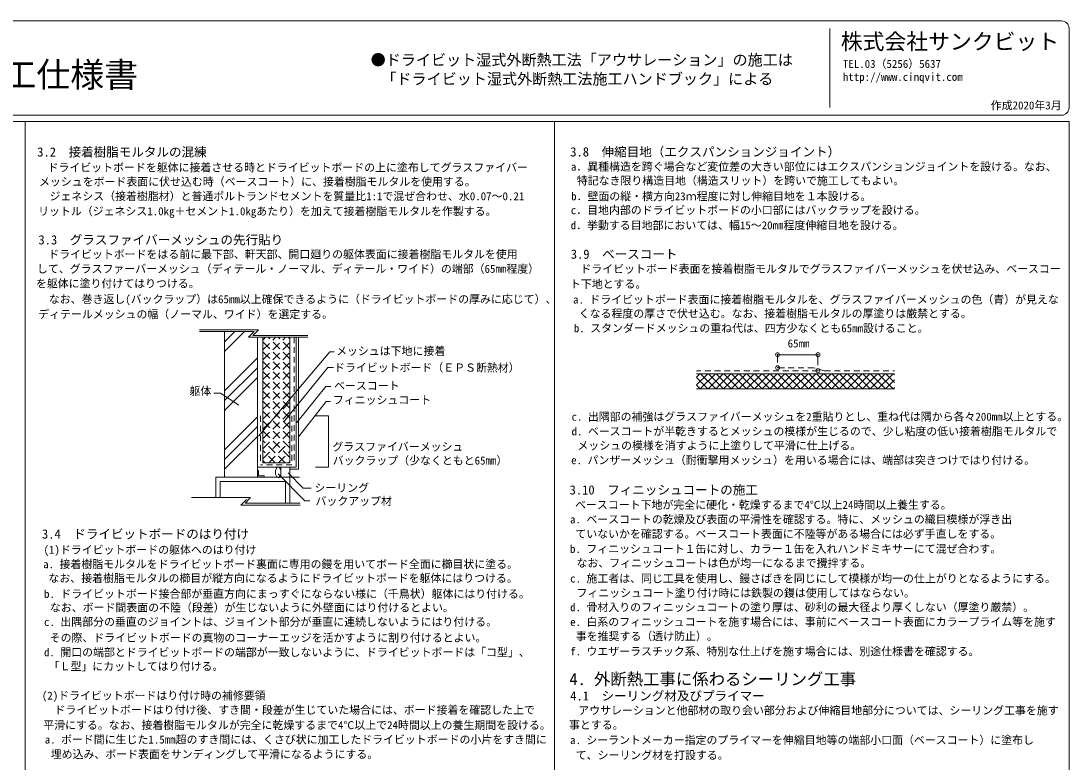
# Model space of a CAD drawing. Units: millimetres on the paper. Extents: x -160 to 123, y -85 to 110.
# Drawn here: x -11.8 to 122.6, y 14.6 to 109.6 of the extents above; entities that cross this region are included whole.
import ezdxf
from ezdxf.enums import TextEntityAlignment as Align

# ---------------------------------------------------------------- set-up
doc = ezdxf.new("R2010")
doc.units = ezdxf.units.MM
doc.header["$PDMODE"] = 32
doc.header["$PDSIZE"] = 0.5
doc.linetypes.add('DASHED1', pattern=[1.8, 1.2, -0.6])
doc.linetypes.add('USER1', pattern=[1.25, 0.75, -0.5])
doc.layers.add('0-0_0', color=7, linetype='Continuous', lineweight=18)
doc.layers.add('0-1_Defpoints', color=7, linetype='Continuous')
doc.styles.add('ＭＳ ゴシック', font='')
doc.styles.get('ＭＳ ゴシック').set_extended_font_data('MS Gothic')

# ---------------------------------------------------------------- blocks, each defined once
blk = doc.blocks.new('_DotSmall')
at = {"layer": '0-0_0'}
blk.add_line((0.00125, 0), (-0.00125, 0), dxfattribs=at)
blk.add_circle((0, 0), 0.00125, dxfattribs=at)

msp = doc.modelspace()

# ---------------------------------------------------------------- linework, layer by layer
at = {"layer": '0-0_0', "color": 5}
for p, q in [((-88.084, 109.627), (121.609, 109.627)), ((122.576, 98.514), (122.576, 108.661)), ((121.609, 97.548), (-88.084, 97.548)), ((-147.031, 96.729), (122.576, 96.729)), ((122.576, -67.6), (122.576, 96.729)), ((22.506, 52.994), (22.67, 53.159))]:
    msp.add_line(p, q, dxfattribs=at)
at = {"layer": '0-0_0', "color": 4}
msp.add_line((91.923, 98.514), (91.923, 108.661), dxfattribs=at)
at = {"layer": '0-0_0'}
for p, q in [((-11.261, 96.729), (-11.261, -67.6)), ((56.624, 96.729), (56.624, -67.6)), ((19.225, 69.08), (19.225, 52.994)), ((19.225, 69.08), (22.67, 69.08)), ((22.67, 69.08), (22.67, 52.994)), ((85.21, 65.869), (85.21, 66.916)), ((85.21, 66.846), (90.39, 66.846)), ((90.39, 65.493), (90.39, 66.916)), ((100.219, 64.407), (74.828, 64.407)), ((74.828, 62.983), (76.252, 64.407)), ((74.828, 63.973), (75.262, 64.407)), ((74.828, 63.938), (76.292, 62.474)), ((75.309, 62.474), (77.242, 64.407)), ((75.349, 64.407), (77.282, 62.474)), ((76.299, 62.474), (78.232, 64.407)), ((76.339, 64.407), (78.272, 62.474)), ((77.289, 62.474), (79.222, 64.407)), ((77.329, 64.407), (79.261, 62.474)), ((78.279, 62.474), (80.211, 64.407)), ((78.319, 64.407), (80.251, 62.474)), ((79.269, 62.474), (81.201, 64.407)), ((79.309, 64.407), (81.241, 62.474)), ((80.259, 62.474), (82.191, 64.407)), ((80.299, 64.407), (82.231, 62.474)), ((81.249, 62.474), (83.181, 64.407)), ((81.289, 64.407), (83.221, 62.474)), ((82.239, 62.474), (84.171, 64.407)), ((82.279, 64.407), (84.211, 62.474)), ((83.229, 62.474), (85.161, 64.407)), ((83.269, 64.407), (85.201, 62.474)), ((84.218, 62.474), (86.151, 64.407)), ((84.258, 64.407), (86.191, 62.474)), ((85.208, 62.474), (87.141, 64.407)), ((85.248, 64.407), (87.181, 62.474)), ((86.198, 62.474), (88.131, 64.407)), ((86.238, 64.407), (88.171, 62.474)), ((87.188, 62.474), (89.121, 64.407)), ((87.228, 64.407), (89.161, 62.474)), ((88.178, 62.474), (90.111, 64.407)), ((88.218, 64.407), (90.151, 62.474)), ((89.168, 62.474), (91.101, 64.407)), ((89.208, 64.407), (91.141, 62.474)), ((90.158, 62.474), (92.091, 64.407)), ((90.198, 64.407), (92.131, 62.474)), ((91.148, 62.474), (93.081, 64.407)), ((91.188, 64.407), (93.121, 62.474)), ((92.138, 62.474), (94.071, 64.407)), ((92.178, 64.407), (94.111, 62.474)), ((93.128, 62.474), (95.061, 64.407)), ((93.168, 64.407), (95.101, 62.474)), ((94.118, 62.474), (96.051, 64.407)), ((94.158, 64.407), (96.091, 62.474)), ((95.108, 62.474), (97.041, 64.407)), ((95.148, 64.407), (97.081, 62.474)), ((96.098, 62.474), (98.031, 64.407)), ((96.138, 64.407), (98.071, 62.474)), ((97.088, 62.474), (99.02, 64.407)), ((97.128, 64.407), (99.06, 62.474)), ((98.078, 62.474), (100.01, 64.407)), ((98.118, 64.407), (100.05, 62.474)), ((99.068, 62.474), (100.219, 63.625)), ((99.108, 64.407), (100.219, 63.295)), ((100.098, 64.407), (100.219, 64.285)), ((74.828, 62.948), (75.302, 62.474)), ((100.219, 62.474), (74.828, 62.474)), ((100.058, 62.474), (100.219, 62.635)), ((23.801, 56.339), (27.343, 60.869)), ((27.343, 60.869), (27.887, 60.869)), ((19.534, 52.994), (19.225, 53.303)), ((19.534, 52.994), (19.225, 53.303)), ((19.534, 52.994), (19.225, 53.303)), ((19.534, 52.994), (19.225, 53.303)), ((22.67, 52.994), (19.225, 52.994)), ((22.506, 52.994), (22.67, 53.159)), ((21.202, 51.565), (24.613, 48.101)), ((24.613, 48.101), (25.243, 48.101))]:
    msp.add_line(p, q, dxfattribs=at)
at = {"layer": '0-0_0', "color": 3}
for p, q in [((11.092, 70.029), (18.657, 70.029)), ((11.092, 69.803), (18.128, 69.803)), ((14.311, 67.243), (16.87, 69.803)), ((14.311, 68.501), (15.613, 69.803)), ((14.311, 69.803), (14.311, 51.152)), ((18.128, 69.803), (17.404, 69.08)), ((17.404, 69.08), (24.997, 69.08)), ((18.526, 69.08), (18.526, 51.152)), ((23.51, 69.08), (23.51, 52.434)), ((23.79, 69.08), (23.79, 52.154)), ((14.311, 62.214), (18.526, 66.429)), ((14.311, 60.957), (18.526, 65.172)), ((14.311, 59.7), (18.526, 63.915)), ((14.311, 54.671), (18.526, 58.886)), ((27.642, 58.998), (25.969, 58.998)), ((27.642, 58.998), (27.642, 52.434)), ((14.311, 53.414), (18.526, 57.629)), ((14.311, 52.156), (18.526, 56.371)), ((18.526, 52.434), (23.51, 52.434)), ((21.55, 51.152), (21.55, 52.434)), ((22.67, 51.152), (22.67, 52.434)), ((27.642, 52.434), (25.969, 52.434)), ((15.431, 51.152), (13.187, 51.152)), ((13.187, 51.152), (13.187, 48.523)), ((22.67, 51.152), (15.431, 51.152)), ((18.526, 52.024), (18.682, 52.024)), ((18.682, 52.024), (18.682, 51.315)), ((18.682, 51.315), (19.401, 51.315)), ((19.401, 51.315), (19.401, 51.152)), ((22.6, 51.152), (23.93, 51.152)), ((22.67, 52.154), (23.79, 52.154)), ((22.67, 51.152), (22.67, 47.799)), ((13.747, 50.592), (22.11, 50.592)), ((13.747, 48.523), (13.747, 50.592)), ((22.11, 47.799), (22.11, 50.592)), ((10.098, 48.523), (17.663, 48.523)), ((17.134, 48.297), (16.41, 47.573)), ((16.41, 47.573), (24.003, 47.573))]:
    msp.add_line(p, q, dxfattribs=at)
at = {"layer": '0-0_0', "color": 4, "linetype": 'DASHED1'}
for p, q in [((19.225, 67.453), (20.851, 69.08)), ((19.225, 66.186), (22.119, 69.08)), ((19.225, 68.72), (19.584, 69.08)), ((22.67, 66.33), (19.921, 69.08)), ((22.67, 67.597), (21.188, 69.08)), ((22.67, 68.864), (22.455, 69.08)), ((22.67, 65.063), (19.225, 68.508)), ((19.225, 64.919), (22.67, 68.364)), ((22.67, 63.796), (19.225, 67.241)), ((19.225, 63.652), (22.67, 67.097)), ((22.67, 62.529), (19.225, 65.974)), ((19.225, 62.385), (22.67, 65.83)), ((22.67, 61.261), (19.225, 64.707)), ((19.225, 61.117), (22.67, 64.563)), ((22.67, 59.994), (19.225, 63.44)), ((19.225, 59.85), (22.67, 63.296)), ((22.67, 58.727), (19.225, 62.173)), ((19.225, 58.583), (22.67, 62.028)), ((22.67, 57.46), (19.225, 60.905)), ((19.225, 57.316), (22.67, 60.761)), ((22.67, 56.193), (19.225, 59.638)), ((19.225, 56.049), (22.67, 59.494)), ((22.67, 54.926), (19.225, 58.371)), ((19.225, 54.782), (22.67, 58.227)), ((22.67, 53.659), (19.225, 57.104)), ((19.225, 53.515), (22.67, 56.96)), ((22.068, 52.994), (19.225, 55.837)), ((19.972, 52.994), (22.67, 55.693)), ((20.801, 52.994), (19.225, 54.57)), ((21.239, 52.994), (22.67, 54.426)), ((19.534, 52.994), (19.225, 53.303))]:
    msp.add_line(p, q, dxfattribs=at)
at = {"layer": '0-0_0', "color": 6, "linetype": 'USER1'}
for p, q in [((23.23, 69.08), (23.23, 52.994)), ((90.39, 64.793), (74.828, 64.793)), ((91.239, 64.793), (100.219, 64.793)), ((18.945, 58.998), (18.945, 52.714)), ((22.95, 58.998), (22.95, 52.714)), ((22.95, 52.714), (18.945, 52.714))]:
    msp.add_line(p, q, dxfattribs=at)
at = {"layer": '0-0_0', "color": 3}
for points in [[(18.657, 70.029), (17.933, 69.306), (24.997, 69.306)], [(17.663, 48.523), (16.939, 47.799), (24.003, 47.799)]]:
    msp.add_lwpolyline(points, dxfattribs=at)
at = {"layer": '0-0_0'}
for points in [[(18.682, 56.398), (27.805, 67.231), (28.375, 67.231)], [(21.859, 58.19), (27.561, 65.195), (28.294, 65.195)], [(12.959, 61.918), (13.799, 61.918), (16.161, 60.396)], [(23.597, 58.136), (27.289, 62.751), (27.941, 62.751)], [(22.461, 51.722), (24.403, 49.728), (25.4, 49.728)]]:
    msp.add_lwpolyline(points, dxfattribs=at)
at = {"layer": '0-0_0', "color": 6, "linetype": 'USER1'}
msp.add_lwpolyline([(91.239, 64.793), (89.837, 65.169), (85.21, 65.169)], dxfattribs=at)
at = {"layer": '0-0_0', "color": 3}
msp.add_lwpolyline([(21.198, 52.457), (21.136, 52.447), (21.077, 52.416), (21.021, 52.367), (20.971, 52.3), (20.927, 52.217), (20.892, 52.121), (20.866, 52.015), (20.85, 51.902), (20.845, 51.785), (20.85, 51.668), (20.866, 51.555), (20.892, 51.449), (20.927, 51.353), (20.971, 51.27), (21.021, 51.203), (21.077, 51.153), (21.136, 51.123), (21.198, 51.113), (21.259, 51.123), (21.318, 51.153), (21.374, 51.203), (21.424, 51.27), (21.468, 51.353), (21.503, 51.449), (21.529, 51.555), (21.545, 51.668), (21.55, 51.785), (21.545, 51.902), (21.529, 52.015), (21.503, 52.121), (21.468, 52.217), (21.424, 52.3), (21.374, 52.367), (21.318, 52.416), (21.259, 52.447)], close=True, dxfattribs=at)
at = {"layer": '0-0_0', "color": 5}
for centre, start, end in [((121.609, 108.661), 0, 90), ((121.609, 98.514), 270, 0)]:
    msp.add_arc(centre, 0.966, start, end, dxfattribs=at)
at = {"layer": '0-0_0'}
for p in [(85.201, 66.846), (90.39, 66.846), (85.21, 65.169), (90.39, 64.793)]:
    msp.add_point(p, dxfattribs=at)

# ---------------------------------------------------------------- block references
at = {"layer": '0-0_0', "xscale": 7, "yscale": 7}
for p in [(85.201, 66.846), (90.39, 66.846)]:
    msp.add_blockref('_DotSmall', p, dxfattribs=at)
at = {"layer": '0-0_0', "xscale": 7, "yscale": 7, "rotation": 180}
msp.add_blockref('_DotSmall', (85.21, 66.846), dxfattribs=at)

# ---------------------------------------------------------------- texts
at = {"layer": '0-0_0', "style": 'ＭＳ ゴシック'}
for s, height, p in [('株式会社サンクビット', 2.053, (93.308, 105.353)), ('ドライビット湿式外断熱工法\u3000設計施工仕様書', 3.188, (-88.084, 100.194)), ('●ドライビット湿式外断熱工法「アウサレーション」の施工は', 1.417, (33.048, 103.505)), ('TEL.03（5256）5637', 1.026, (93.585, 103.303)), ('「ドライビット湿式外断熱工法施工ハンドブック」による', 1.417, (34.414, 101.066)), ('http://www.cinqvit.com', 1.026, (93.585, 101.64)), ('作成2020年3月', 1.026, (112.54, 97.982)), ('3.2\u3000接着樹脂モルタルの混練', 1.18, (-9.7, 91.888)), ('3.8\u3000伸縮目地（エクスパンションジョイント）', 1.18, (58.631, 91.906)), ('ドライビットボードを躯体に接着させる時とドライビットボードの上に塗布してグラスファイバー', 1.026, (-8.37, 90.021)), ('a．異種構造を跨ぐ場合など変位差の大きい部位にはエクスパンションジョイントを設ける。なお、', 1.026, (58.714, 90.129)), ('特記なき限り構造目地（構造スリット）を跨いで施工してもよい。', 1.026, (59.473, 88.334)), ('ジェネシス（接着樹脂材）と普通ポルトランドセメントを質量比1:1で混ぜ合わせ、水0.07～0.21', 1.026, (-8.118, 86.339)), ('b．壁面の縦・横方向23ｍ程度に対し伸縮目地を１本設ける。', 1.026, (58.746, 86.33)), ('c．目地内部のドライビットボードの小口部にはバックラップを設ける。', 1.026, (58.702, 84.556)), ('リットル（ジェネシス1.0kg＋セメント1.0kgあたり）を加えて接着樹脂モルタルを作製する。', 1.026, (-9.585, 84.411)), ('d．挙動する目地部においては、幅15～20㎜程度伸縮目地を設ける。', 1.026, (58.691, 82.614)), ('3.3\u3000グラスファイバーメッシュの先行貼り', 1.18, (-9.545, 80.63)), ('ドライビットボードをはる前に最下部、軒天部、開口廻りの躯体表面に接着樹脂モルタルを使用', 1.026, (-8.28, 78.897)), ('3.9\u3000ベースコート', 1.18, (58.701, 78.793)), ('して、グラスファーバーメッシュ（ディテール・ノーマル、ディテール・ワイド）の端部（65㎜程度）', 1.026, (-9.73, 77.034)), ('ドライビットボード表面を接着樹脂モルタルでグラスファイバーメッシュを伏せ込み、ベースコー', 1.026, (59.939, 77.024)), ('ト下地とする。', 1.026, (58.597, 75.087)), ('なお、巻き返し(バックラップ）は65mm以上確保できるように（ドライビットボードの厚みに応じて）、', 1.026, (-8.207, 73.138)), ('a. ドライビットボード表面に接着樹脂モルタルを、グラスファイバーメッシュの色（青）が見えな', 1.026, (58.992, 73.098)), ('ディテールメッシュの幅（ノーマル、ワイド）を選定する。', 1.026, (-9.569, 71.209)), ('くなる程度の厚さで伏せ込む。なお、接着樹脂モルタルの厚塗りは厳禁とする。', 1.026, (59.722, 71.3)), ('b. スタンダードメッシュの重ね代は、四方少なくとも65mm設けること。', 1.026, (59.094, 69.419)), ('65mm', 1.026, (86.504, 67.468)), ('メッシュは下地に接着', 1.026, (28.614, 66.497)), ('ドライビットボード（ＥＰＳ断熱材）', 1.026, (28.356, 64.365)), ('ベースコート', 1.026, (28.356, 62.045)), ('躯体', 1.026, (9.826, 61.363)), ('フィニッシュコート', 1.026, (28.205, 60.227)), ('c. 出隅部の補強はグラスファイバーメッシュを2重貼りとし、重ね代は隅から各々200mm以上とする。', 1.026, (58.799, 58.08)), ('d. ベースコートが半乾きするとメッシュの模様が生じるので、少し粘度の低い接着樹脂モルタルで', 1.026, (58.799, 56.202)), ('グラスファイバーメッシュ', 1.026, (28.137, 54.23)), ('メッシュの模様を消すように上塗りして平滑に仕上げる。', 1.026, (59.553, 54.378)), ('バックラップ（少なくともと65㎜）', 1.026, (28.182, 52.458)), ('e. パンザーメッシュ（耐衝撃用メッシュ）を用いる場合には、端部は突きつけではり付ける。', 1.026, (58.749, 52.508)), ('シーリング', 1.026, (25.842, 48.959)), ('3.10\u3000フィニッシュコートの施工', 1.18, (58.55, 48.572)), ('バックアップ材', 1.026, (25.979, 47.255)), ('ベースコート下地が完全に硬化・乾燥するまで4℃以上24時間以上養生する。', 1.026, (59.258, 46.777)), ('a. ベースコートの乾燥及び表面の平滑性を確認する。特に、メッシュの織目模様が浮き出', 1.026, (58.603, 44.919)), ('3.4\u3000ドライビットボードのはり付け', 1.18, (-9.094, 42.924)), ('ていないかを確認する。ベースコート表面に不陸等がある場合には必ず手直しをする。', 1.026, (59.29, 43.054)), ('(1)ドライビットボードの躯体へのはり付け', 1.026, (-8.883, 41.018)), ('b. フィニッシュコート１缶に対し、カラー１缶を入れハンドミキサーにて混ぜ合わす。', 1.026, (58.603, 41.138)), ('なお、フィニッシュコートは色が均一になるまで攪拌する。', 1.026, (59.433, 39.322)), ('c. 施工者は、同じ工具を使用し、鏝さばきを同じにして模様が均一の仕上がりとなるようにする。', 1.026, (58.617, 37.339)), ('フィニッシュコート塗り付け時には鉄製の鏝は使用してはならない。', 1.026, (59.434, 35.49)), ('d. 骨材入りのフィニッシュコートの塗り厚は、砂利の最大径より厚くしない（厚塗り厳禁）。', 1.026, (58.617, 33.654)), ('e. 白系のフィニッシュコートを施す場合には、事前にベースコート表面にカラープライム等を施す', 1.026, (58.617, 31.776)), ('その際、ドライビットボードの真物のコーナーエッジを活かすように割り付けるとよい。', 1.026, (-8.099, 29.742)), ('\u3000事を推奨する（透け防止）。', 1.026, (57.945, 29.935)), ('d. 開口の端部とドライビットボードの端部が一致しないように、ドライビットボードは「コ型」、', 1.026, (-8.833, 27.882)), ('f. ウエザーラスチック系、特別な仕上げを施す場合には、別途仕様書を確認する。', 1.026, (58.617, 27.994)), ('「Ｌ型」にカットしてはり付ける。', 1.026, (-8.235, 26.075)), ('4. 外断熱工事に係わるシーリング工事', 1.54, (58.528, 24.03)), ('(2)ドライビットボードはり付け時の補修要領', 1.026, (-9.104, 22.325)), ('4.1\u3000シーリング材及びプライマー', 1.18, (58.627, 22.168)), ('ドライビットボードはり付け後、すき間・段差が生じていた場合には、ボード接着を確認した上で', 1.026, (-7.489, 20.493)), ('アウサレーションと他部材の取り会い部分および伸縮目地部分については、シーリング工事を施す', 1.026, (59.666, 20.422)), ('平滑にする。なお、接着樹脂モルタルが完全に乾燥するまで4℃以上で24時間以上の養生期間を設ける。', 1.026, (-8.928, 18.546)), ('a. ボード間に生じた1.5㎜超のすき間には、くさび状に加工したドライビットボードの小片をすき間に', 1.026, (-8.736, 16.694)), ('a. シーラントメーカー指定のプライマーを伸縮目地等の端部小口面（ベースコート）に塗布し', 1.026, (58.61, 16.626)), ('埋め込み、ボード表面をサンディングして平滑になるようにする。', 1.026, (-7.966, 14.807)), ('て、シーリング材を打設する。', 1.026, (59.343, 14.687))]:
    msp.add_text(s, height=height, dxfattribs=at).set_placement(p, align=Align.BOTTOM_LEFT)
at = {"layer": '0-1_Defpoints', "style": 'ＭＳ ゴシック'}
for s, p in [('メッシュをボード表面に伏せ込む時（ベースコート）に、接着樹脂モルタルを使用する。', (-9.464, 88.2)), ('を躯体に塗り付けてはりつける。', (-9.867, 75.146)), ('a. 接着樹脂モルタルをドライビットボード裏面に専用の鏝を用いてボード全面に櫛目状に塗る。', (-8.934, 39.174)), ('なお、接着樹脂モルタルの櫛目が縦方向になるようにドライビットボードを躯体にはりつける。', (-8.263, 37.379)), ('b. ドライビットボード接合部が垂直方向にまっすぐにならない様に（千鳥状）躯体にはり付ける。', (-8.824, 35.368)), ('なお、ボード間表面の不陸（段差）が生じないように外壁面にはり付けるとよい。', (-8.071, 33.611)), ('c. 出隅部分の垂直のジョイントは、ジョイント部分が垂直に連続しないようにはり付ける。', (-8.824, 31.781)), ('事とする。', (58.475, 18.56))]:
    msp.add_text(s, height=1.026, dxfattribs=at).set_placement(p, align=Align.BOTTOM_LEFT)

doc.saveas('drawing.dxf')
